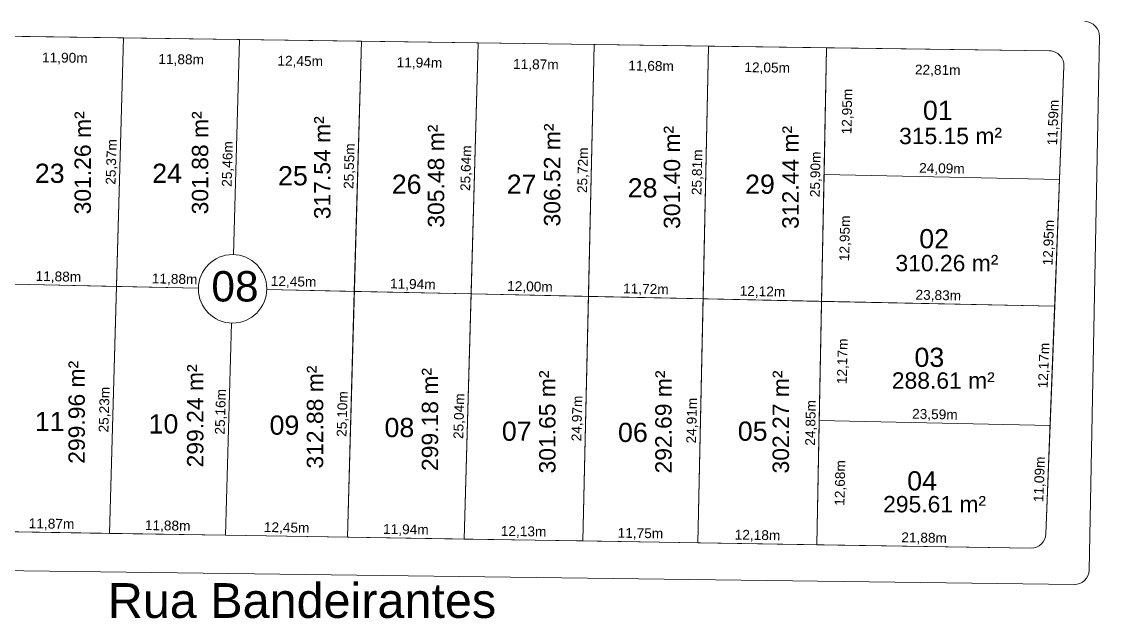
# Model space of a CAD drawing. Header units: metres. Extents: x 3808 to 8215, y 2374 to 6187.
# Drawn here: x 5116 to 5226.2, y 5502.5 to 5563.4 of the extents above; entities that cross this region are included whole.
import ezdxf
from ezdxf.enums import TextEntityAlignment as Align

# ---------------------------------------------------------------- set-up
doc = ezdxf.new("R2010")
doc.units = ezdxf.units.M
for name, color, linetype in [('Areas Lotes', 1, 'Continuous'), ('Calçada', 8, 'Continuous'), ('COTAS', 7, 'Continuous'), ('Lote', 7, 'Continuous'), ('Nome das Ruas', 7, 'Continuous'), ('Nº Lote', 7, 'Continuous'), ('Nº. quadra', 7, 'Continuous'), ('quadras', 7, 'Continuous')]:
    doc.layers.add(name, color=color, linetype=linetype)
doc.styles.add('Arial', font='arial.ttf')
doc.dimstyles.new('Copy(2) of ISO-25', dxfattribs={"dimtxt": 1, "dimasz": 2.5, "dimexe": 1.25, "dimexo": 0.625, "dimgap": 0.2, "dimtad": 1, "dimtoh": 1, "dimlfac": 1, "dimzin": 1, "dimtxsty": 'Arial', "dimblk": 'NONE', "dimcen": 0, "dimse1": 1, "dimse2": 1, "dimsd1": 1, "dimsd2": 1, "dimclrt": 256, "dimaunit": 1, "dimadec": 3, "dimazin": 0, "dimtfac": 1, "dimtmove": 0, "dimatfit": 3, "dimldrblk": 'NONE', "dimfxl": 1, "dimtolj": 1, "dimtzin": 0, "dimarcsym": 0})

# ---------------------------------------------------------------- blocks, each defined once
blk = doc.blocks.new('*D365')
at = {"layer": 'Defpoints', "color": 0, "linetype": 'Continuous', "transparency": 16777216}
for p in [(5197.33, 5510.03), (5197.33, 5510.03), (5219.21, 5509.68)]:
    blk.add_point(p, dxfattribs=at)
at = {"layer": 'COTAS', "linetype": 'Continuous', "lineweight": 5, "transparency": 16777216, "insert": (5208.29, 5510.66), "char_height": 1, "attachment_point": 5, "rotation": 359.0845, "style": 'Arial'}
blk.add_mtext('\\A1;21,88m', dxfattribs=at)
blk = doc.blocks.new('_None')
blk = doc.blocks.new('*D366')
at = {"layer": 'Defpoints', "color": 0, "linetype": 'Continuous', "transparency": 16777216}
for p in [(5185.15, 5510.23), (5185.15, 5510.23), (5197.33, 5510.03)]:
    blk.add_point(p, dxfattribs=at)
at = {"layer": 'COTAS', "linetype": 'Continuous', "lineweight": 5, "transparency": 16777216, "insert": (5191.26, 5510.93), "char_height": 1, "attachment_point": 5, "rotation": 359.0845, "style": 'Arial'}
blk.add_mtext('\\A1;12,18m', dxfattribs=at)
blk = doc.blocks.new('*D367')
at = {"layer": 'Defpoints', "color": 0, "linetype": 'Continuous', "transparency": 16777216}
for p in [(5173.4, 5510.42), (5173.4, 5510.42), (5185.15, 5510.23)]:
    blk.add_point(p, dxfattribs=at)
at = {"layer": 'COTAS', "linetype": 'Continuous', "lineweight": 5, "transparency": 16777216, "insert": (5179.29, 5511.12), "char_height": 1, "attachment_point": 5, "rotation": 359.0845, "style": 'Arial'}
blk.add_mtext('\\A1;11,75m', dxfattribs=at)
blk = doc.blocks.new('*D368')
at = {"layer": 'Defpoints', "color": 0, "linetype": 'Continuous', "transparency": 16777216}
for p in [(5161.28, 5510.61), (5161.28, 5510.61), (5173.4, 5510.42)]:
    blk.add_point(p, dxfattribs=at)
at = {"layer": 'COTAS', "linetype": 'Continuous', "lineweight": 5, "transparency": 16777216, "insert": (5167.35, 5511.31), "char_height": 1, "attachment_point": 5, "rotation": 359.0845, "style": 'Arial'}
blk.add_mtext('\\A1;12,13m', dxfattribs=at)
blk = doc.blocks.new('*D369')
at = {"layer": 'Defpoints', "color": 0, "linetype": 'Continuous', "transparency": 16777216}
for p in [(5149.34, 5510.8), (5149.34, 5510.8), (5161.28, 5510.61)]:
    blk.add_point(p, dxfattribs=at)
at = {"layer": 'COTAS', "linetype": 'Continuous', "lineweight": 5, "transparency": 16777216, "insert": (5155.32, 5511.51), "char_height": 1, "attachment_point": 5, "rotation": 359.0845, "style": 'Arial'}
blk.add_mtext('\\A1;11,94m', dxfattribs=at)
blk = doc.blocks.new('*D370')
at = {"layer": 'Defpoints', "color": 0, "linetype": 'Continuous', "transparency": 16777216}
for p in [(5136.89, 5511), (5136.89, 5511), (5149.34, 5510.8)]:
    blk.add_point(p, dxfattribs=at)
at = {"layer": 'COTAS', "linetype": 'Continuous', "lineweight": 5, "transparency": 16777216, "insert": (5143.13, 5511.7), "char_height": 1, "attachment_point": 5, "rotation": 359.0845, "style": 'Arial'}
blk.add_mtext('\\A1;12,45m', dxfattribs=at)
blk = doc.blocks.new('*D371')
at = {"layer": 'Defpoints', "color": 0, "linetype": 'Continuous', "transparency": 16777216}
for p in [(5125.02, 5511.19), (5125.02, 5511.19), (5136.89, 5511)]:
    blk.add_point(p, dxfattribs=at)
at = {"layer": 'COTAS', "linetype": 'Continuous', "lineweight": 5, "transparency": 16777216, "insert": (5130.97, 5511.9), "char_height": 1, "attachment_point": 5, "rotation": 359.0845, "style": 'Arial'}
blk.add_mtext('\\A1;11,88m', dxfattribs=at)
blk = doc.blocks.new('*D372')
at = {"layer": 'Defpoints', "color": 0, "linetype": 'Continuous', "transparency": 16777216}
for p in [(5113.15, 5511.38), (5113.15, 5511.38), (5125.02, 5511.19)]:
    blk.add_point(p, dxfattribs=at)
at = {"layer": 'COTAS', "linetype": 'Continuous', "lineweight": 5, "transparency": 16777216, "insert": (5119.1, 5512.09), "char_height": 1, "attachment_point": 5, "rotation": 359.0845, "style": 'Arial'}
blk.add_mtext('\\A1;11,87m', dxfattribs=at)
blk = doc.blocks.new('*D382')
at = {"layer": 'Defpoints', "color": 0, "linetype": 'Continuous', "transparency": 16777216}
for p in [(5114.54, 5561.94), (5126.45, 5561.77), (5126.4, 5558.78)]:
    blk.add_point(p, dxfattribs=at)
at = {"layer": 'COTAS', "linetype": 'Continuous', "lineweight": 5, "transparency": 16777216, "insert": (5120.46, 5559.66), "char_height": 1, "attachment_point": 5, "rotation": 359.2012, "style": 'Arial'}
blk.add_mtext('\\A1;11,90m', dxfattribs=at)
blk = doc.blocks.new('*D383')
at = {"layer": 'Defpoints', "color": 0, "linetype": 'Continuous', "transparency": 16777216}
for p in [(5126.45, 5561.77), (5138.32, 5561.61), (5138.28, 5558.61)]:
    blk.add_point(p, dxfattribs=at)
at = {"layer": 'COTAS', "linetype": 'Continuous', "lineweight": 5, "transparency": 16777216, "insert": (5132.35, 5559.5), "char_height": 1, "attachment_point": 5, "rotation": 359.2012, "style": 'Arial'}
blk.add_mtext('\\A1;11,88m', dxfattribs=at)
blk = doc.blocks.new('*D384')
at = {"layer": 'Defpoints', "color": 0, "linetype": 'Continuous', "transparency": 16777216}
for p in [(5138.32, 5561.61), (5150.77, 5561.43), (5150.73, 5558.44)]:
    blk.add_point(p, dxfattribs=at)
at = {"layer": 'COTAS', "linetype": 'Continuous', "lineweight": 5, "transparency": 16777216, "insert": (5144.52, 5559.33), "char_height": 1, "attachment_point": 5, "rotation": 359.2012, "style": 'Arial'}
blk.add_mtext('\\A1;12,45m', dxfattribs=at)
blk = doc.blocks.new('*D385')
at = {"layer": 'Defpoints', "color": 0, "linetype": 'Continuous', "transparency": 16777216}
for p in [(5150.77, 5561.43), (5162.71, 5561.27), (5162.66, 5558.27)]:
    blk.add_point(p, dxfattribs=at)
at = {"layer": 'COTAS', "linetype": 'Continuous', "lineweight": 5, "transparency": 16777216, "insert": (5156.71, 5559.16), "char_height": 1, "attachment_point": 5, "rotation": 359.2012, "style": 'Arial'}
blk.add_mtext('\\A1;11,94m', dxfattribs=at)
blk = doc.blocks.new('*D386')
at = {"layer": 'Defpoints', "color": 0, "linetype": 'Continuous', "transparency": 16777216}
for p in [(5162.71, 5561.27), (5174.58, 5561.1), (5174.53, 5558.11)]:
    blk.add_point(p, dxfattribs=at)
at = {"layer": 'COTAS', "linetype": 'Continuous', "lineweight": 5, "transparency": 16777216, "insert": (5168.61, 5558.99), "char_height": 1, "attachment_point": 5, "rotation": 359.2012, "style": 'Arial'}
blk.add_mtext('\\A1;11,87m', dxfattribs=at)
blk = doc.blocks.new('*D387')
at = {"layer": 'Defpoints', "color": 0, "linetype": 'Continuous', "transparency": 16777216}
for p in [(5174.58, 5561.1), (5186.25, 5560.94), (5186.21, 5557.95)]:
    blk.add_point(p, dxfattribs=at)
at = {"layer": 'COTAS', "linetype": 'Continuous', "lineweight": 5, "transparency": 16777216, "insert": (5180.38, 5558.83), "char_height": 1, "attachment_point": 5, "rotation": 359.2012, "style": 'Arial'}
blk.add_mtext('\\A1;11,68m', dxfattribs=at)
blk = doc.blocks.new('*D388')
at = {"layer": 'Defpoints', "color": 0, "linetype": 'Continuous', "transparency": 16777216}
for p in [(5186.25, 5560.94), (5198.3, 5560.77), (5198.26, 5557.78)]:
    blk.add_point(p, dxfattribs=at)
at = {"layer": 'COTAS', "linetype": 'Continuous', "lineweight": 5, "transparency": 16777216, "insert": (5192.25, 5558.66), "char_height": 1, "attachment_point": 5, "rotation": 359.2012, "style": 'Arial'}
blk.add_mtext('\\A1;12,05m', dxfattribs=at)
blk = doc.blocks.new('*D389')
at = {"layer": 'Defpoints', "color": 0, "linetype": 'Continuous', "transparency": 16777216}
for p in [(5198.3, 5560.77), (5221.11, 5560.45), (5221.07, 5557.46)]:
    blk.add_point(p, dxfattribs=at)
at = {"layer": 'COTAS', "linetype": 'Continuous', "lineweight": 5, "transparency": 16777216, "insert": (5209.68, 5558.42), "char_height": 1, "attachment_point": 5, "rotation": 359.2012, "style": 'Arial'}
blk.add_mtext('\\A1;22,81m', dxfattribs=at)
blk = doc.blocks.new('*D390')
at = {"layer": 'Defpoints', "color": 0, "linetype": 'Continuous', "transparency": 16777216}
for p in [(5198.06, 5547.82), (5198.06, 5547.82), (5222.14, 5547.31)]:
    blk.add_point(p, dxfattribs=at)
at = {"layer": 'COTAS', "linetype": 'Continuous', "lineweight": 5, "transparency": 16777216, "insert": (5210.11, 5548.37), "char_height": 1, "attachment_point": 5, "rotation": 358.7842, "style": 'Arial'}
blk.add_mtext('\\A1;24,09m', dxfattribs=at)
blk = doc.blocks.new('*D391')
at = {"layer": 'Defpoints', "color": 0, "linetype": 'Continuous', "transparency": 16777216}
for p in [(5197.81, 5534.88), (5197.81, 5534.88), (5221.64, 5534.37)]:
    blk.add_point(p, dxfattribs=at)
at = {"layer": 'COTAS', "linetype": 'Continuous', "lineweight": 5, "transparency": 16777216, "insert": (5209.74, 5535.42), "char_height": 1, "attachment_point": 5, "rotation": 358.7842, "style": 'Arial'}
blk.add_mtext('\\A1;23,83m', dxfattribs=at)
blk = doc.blocks.new('*D392')
at = {"layer": 'Defpoints', "color": 0, "linetype": 'Continuous', "transparency": 16777216}
for p in [(5197.58, 5522.71), (5197.58, 5522.71), (5221.17, 5522.21)]:
    blk.add_point(p, dxfattribs=at)
at = {"layer": 'COTAS', "linetype": 'Continuous', "lineweight": 5, "transparency": 16777216, "insert": (5209.39, 5523.26), "char_height": 1, "attachment_point": 5, "rotation": 358.7842, "style": 'Arial'}
blk.add_mtext('\\A1;23,59m', dxfattribs=at)
blk = doc.blocks.new('*D393')
at = {"layer": 'Defpoints', "color": 0, "linetype": 'Continuous', "transparency": 16777216}
for p in [(5221.17, 5522.21), (5221.17, 5522.21), (5220.74, 5511.13)]:
    blk.add_point(p, dxfattribs=at)
at = {"layer": 'COTAS', "linetype": 'Continuous', "lineweight": 5, "transparency": 16777216, "insert": (5220.15, 5516.7), "char_height": 1, "attachment_point": 5, "rotation": 87.7812, "style": 'Arial'}
blk.add_mtext('\\A1;11,09m', dxfattribs=at)
blk = doc.blocks.new('*D394')
at = {"layer": 'Defpoints', "color": 0, "linetype": 'Continuous', "transparency": 16777216}
for p in [(5221.64, 5534.37), (5221.64, 5534.37), (5221.17, 5522.21)]:
    blk.add_point(p, dxfattribs=at)
at = {"layer": 'COTAS', "linetype": 'Continuous', "lineweight": 5, "transparency": 16777216, "insert": (5220.6, 5528.32), "char_height": 1, "attachment_point": 5, "rotation": 87.7812, "style": 'Arial'}
blk.add_mtext('\\A1;12,17m', dxfattribs=at)
blk = doc.blocks.new('*D395')
at = {"layer": 'Defpoints', "color": 0, "linetype": 'Continuous', "transparency": 16777216}
for p in [(5222.14, 5547.31), (5222.14, 5547.31), (5221.64, 5534.37)]:
    blk.add_point(p, dxfattribs=at)
at = {"layer": 'COTAS', "linetype": 'Continuous', "lineweight": 5, "transparency": 16777216, "insert": (5221.09, 5540.87), "char_height": 1, "attachment_point": 5, "rotation": 87.7812, "style": 'Arial'}
blk.add_mtext('\\A1;12,95m', dxfattribs=at)
blk = doc.blocks.new('*D396')
at = {"layer": 'Defpoints', "color": 0, "linetype": 'Continuous', "transparency": 16777216}
for p in [(5222.59, 5558.89), (5222.59, 5558.89), (5222.14, 5547.31)]:
    blk.add_point(p, dxfattribs=at)
at = {"layer": 'COTAS', "linetype": 'Continuous', "lineweight": 5, "transparency": 16777216, "insert": (5221.56, 5553.13), "char_height": 1, "attachment_point": 5, "rotation": 87.7812, "style": 'Arial'}
blk.add_mtext('\\A1;11,59m', dxfattribs=at)
blk = doc.blocks.new('*D397')
at = {"layer": 'Defpoints', "color": 0, "linetype": 'Continuous', "transparency": 16777216}
for p in [(5185.69, 5535.13), (5185.69, 5535.13), (5197.81, 5534.88)]:
    blk.add_point(p, dxfattribs=at)
at = {"layer": 'COTAS', "linetype": 'Continuous', "lineweight": 5, "transparency": 16777216, "insert": (5191.77, 5535.81), "char_height": 1, "attachment_point": 5, "rotation": 358.7842, "style": 'Arial'}
blk.add_mtext('\\A1;12,12m', dxfattribs=at)
blk = doc.blocks.new('*D398')
at = {"layer": 'Defpoints', "color": 0, "linetype": 'Continuous', "transparency": 16777216}
for p in [(5173.98, 5535.38), (5173.98, 5535.38), (5185.69, 5535.13)]:
    blk.add_point(p, dxfattribs=at)
at = {"layer": 'COTAS', "linetype": 'Continuous', "lineweight": 5, "transparency": 16777216, "insert": (5179.85, 5536.06), "char_height": 1, "attachment_point": 5, "rotation": 358.7842, "style": 'Arial'}
blk.add_mtext('\\A1;11,72m', dxfattribs=at)
blk = doc.blocks.new('*D399')
at = {"layer": 'Defpoints', "color": 0, "linetype": 'Continuous', "transparency": 16777216}
for p in [(5161.98, 5535.64), (5161.98, 5535.64), (5173.98, 5535.38)]:
    blk.add_point(p, dxfattribs=at)
at = {"layer": 'COTAS', "linetype": 'Continuous', "lineweight": 5, "transparency": 16777216, "insert": (5168, 5536.31), "char_height": 1, "attachment_point": 5, "rotation": 358.7842, "style": 'Arial'}
blk.add_mtext('\\A1;12,00m', dxfattribs=at)
blk = doc.blocks.new('*D400')
at = {"layer": 'Defpoints', "color": 0, "linetype": 'Continuous', "transparency": 16777216}
for p in [(5150.05, 5535.89), (5150.05, 5535.89), (5161.98, 5535.64)]:
    blk.add_point(p, dxfattribs=at)
at = {"layer": 'COTAS', "linetype": 'Continuous', "lineweight": 5, "transparency": 16777216, "insert": (5156.03, 5536.56), "char_height": 1, "attachment_point": 5, "rotation": 358.7842, "style": 'Arial'}
blk.add_mtext('\\A1;11,94m', dxfattribs=at)
blk = doc.blocks.new('*D401')
at = {"layer": 'Defpoints', "color": 0, "linetype": 'Continuous', "transparency": 16777216}
for p in [(5137.6, 5536.15), (5137.6, 5536.15), (5150.05, 5535.89)]:
    blk.add_point(p, dxfattribs=at)
at = {"layer": 'COTAS', "linetype": 'Continuous', "lineweight": 5, "transparency": 16777216, "insert": (5143.84, 5536.82), "char_height": 1, "attachment_point": 5, "rotation": 358.7842, "style": 'Arial'}
blk.add_mtext('\\A1;12,45m', dxfattribs=at)
blk = doc.blocks.new('*D402')
at = {"layer": 'Defpoints', "color": 0, "linetype": 'Continuous', "transparency": 16777216}
for p in [(5125.73, 5536.41), (5125.73, 5536.41), (5137.6, 5536.15)]:
    blk.add_point(p, dxfattribs=at)
at = {"layer": 'COTAS', "linetype": 'Continuous', "lineweight": 5, "transparency": 16777216, "insert": (5131.68, 5537.08), "char_height": 1, "attachment_point": 5, "rotation": 358.7842, "style": 'Arial'}
blk.add_mtext('\\A1;11,88m', dxfattribs=at)
blk = doc.blocks.new('*D403')
at = {"layer": 'Defpoints', "color": 0, "linetype": 'Continuous', "transparency": 16777216}
for p in [(5113.85, 5536.66), (5113.85, 5536.66), (5125.73, 5536.41)]:
    blk.add_point(p, dxfattribs=at)
at = {"layer": 'COTAS', "linetype": 'Continuous', "lineweight": 5, "transparency": 16777216, "insert": (5119.8, 5537.33), "char_height": 1, "attachment_point": 5, "rotation": 358.7842, "style": 'Arial'}
blk.add_mtext('\\A1;11,88m', dxfattribs=at)
blk = doc.blocks.new('*D409')
at = {"layer": 'Defpoints', "color": 0, "linetype": 'Continuous', "transparency": 16777216}
for p in [(5186.25, 5560.94), (5185.69, 5535.13), (5185.69, 5535.13)]:
    blk.add_point(p, dxfattribs=at)
at = {"layer": 'COTAS', "linetype": 'Continuous', "lineweight": 5, "transparency": 16777216, "insert": (5185.17, 5548.05), "char_height": 1, "attachment_point": 5, "rotation": 88.7589, "style": 'Arial'}
blk.add_mtext('\\A1;25,81m', dxfattribs=at)
blk = doc.blocks.new('*D410')
at = {"layer": 'Defpoints', "color": 0, "linetype": 'Continuous', "transparency": 16777216}
for p in [(5185.69, 5535.13), (5185.15, 5510.23), (5185.15, 5510.23)]:
    blk.add_point(p, dxfattribs=at)
at = {"layer": 'COTAS', "linetype": 'Continuous', "lineweight": 5, "transparency": 16777216, "insert": (5184.62, 5522.7), "char_height": 1, "attachment_point": 5, "rotation": 88.7589, "style": 'Arial'}
blk.add_mtext('\\A1;24,91m', dxfattribs=at)
blk = doc.blocks.new('*D411')
at = {"layer": 'Defpoints', "color": 0, "linetype": 'Continuous', "transparency": 16777216}
for p in [(5173.98, 5535.38), (5173.4, 5510.42), (5173.4, 5510.42)]:
    blk.add_point(p, dxfattribs=at)
at = {"layer": 'COTAS', "linetype": 'Continuous', "lineweight": 5, "transparency": 16777216, "insert": (5172.89, 5522.92), "char_height": 1, "attachment_point": 5, "rotation": 88.6732, "style": 'Arial'}
blk.add_mtext('\\A1;24,97m', dxfattribs=at)
blk = doc.blocks.new('*D412')
at = {"layer": 'Defpoints', "color": 0, "linetype": 'Continuous', "transparency": 16777216}
for p in [(5174.58, 5561.1), (5174.58, 5561.1), (5173.98, 5535.38)]:
    blk.add_point(p, dxfattribs=at)
at = {"layer": 'COTAS', "linetype": 'Continuous', "lineweight": 5, "transparency": 16777216, "insert": (5173.48, 5548.26), "char_height": 1, "attachment_point": 5, "rotation": 88.6732, "style": 'Arial'}
blk.add_mtext('\\A1;25,72m', dxfattribs=at)
blk = doc.blocks.new('*D413')
at = {"layer": 'Defpoints', "color": 0, "linetype": 'Continuous', "transparency": 16777216}
for p in [(5162.71, 5561.27), (5162.71, 5561.27), (5161.98, 5535.64)]:
    blk.add_point(p, dxfattribs=at)
at = {"layer": 'COTAS', "linetype": 'Continuous', "lineweight": 5, "transparency": 16777216, "insert": (5161.54, 5548.47), "char_height": 1, "attachment_point": 5, "rotation": 88.3826, "style": 'Arial'}
blk.add_mtext('\\A1;25,64m', dxfattribs=at)
blk = doc.blocks.new('*D414')
at = {"layer": 'Defpoints', "color": 0, "linetype": 'Continuous', "transparency": 16777216}
for p in [(5161.98, 5535.64), (5161.28, 5510.61), (5161.28, 5510.61)]:
    blk.add_point(p, dxfattribs=at)
at = {"layer": 'COTAS', "linetype": 'Continuous', "lineweight": 5, "transparency": 16777216, "insert": (5160.83, 5523.15), "char_height": 1, "attachment_point": 5, "rotation": 88.3826, "style": 'Arial'}
blk.add_mtext('\\A1;25,04m', dxfattribs=at)
blk = doc.blocks.new('*D415')
at = {"layer": 'Defpoints', "color": 0, "linetype": 'Continuous', "transparency": 16777216}
for p in [(5150.05, 5535.89), (5149.34, 5510.8), (5149.34, 5510.8)]:
    blk.add_point(p, dxfattribs=at)
at = {"layer": 'COTAS', "linetype": 'Continuous', "lineweight": 5, "transparency": 16777216, "insert": (5148.9, 5523.37), "char_height": 1, "attachment_point": 5, "rotation": 88.3826, "style": 'Arial'}
blk.add_mtext('\\A1;25,10m', dxfattribs=at)
blk = doc.blocks.new('*D416')
at = {"layer": 'Defpoints', "color": 0, "linetype": 'Continuous', "transparency": 16777216}
for p in [(5150.77, 5561.43), (5150.77, 5561.43), (5150.05, 5535.89)]:
    blk.add_point(p, dxfattribs=at)
at = {"layer": 'COTAS', "linetype": 'Continuous', "lineweight": 5, "transparency": 16777216, "insert": (5149.61, 5548.68), "char_height": 1, "attachment_point": 5, "rotation": 88.3826, "style": 'Arial'}
blk.add_mtext('\\A1;25,55m', dxfattribs=at)
blk = doc.blocks.new('*D417')
at = {"layer": 'Defpoints', "color": 0, "linetype": 'Continuous', "transparency": 16777216}
for p in [(5138.32, 5561.61), (5138.32, 5561.61), (5137.6, 5536.15)]:
    blk.add_point(p, dxfattribs=at)
at = {"layer": 'COTAS', "linetype": 'Continuous', "lineweight": 5, "transparency": 16777216, "insert": (5137.16, 5548.9), "char_height": 1, "attachment_point": 5, "rotation": 88.3826, "style": 'Arial'}
blk.add_mtext('\\A1;25,46m', dxfattribs=at)
blk = doc.blocks.new('*D418')
at = {"layer": 'Defpoints', "color": 0, "linetype": 'Continuous', "transparency": 16777216}
for p in [(5137.6, 5536.15), (5136.89, 5511), (5136.89, 5511)]:
    blk.add_point(p, dxfattribs=at)
at = {"layer": 'COTAS', "linetype": 'Continuous', "lineweight": 5, "transparency": 16777216, "insert": (5136.45, 5523.6), "char_height": 1, "attachment_point": 5, "rotation": 88.3826, "style": 'Arial'}
blk.add_mtext('\\A1;25,16m', dxfattribs=at)
blk = doc.blocks.new('*D419')
at = {"layer": 'Defpoints', "color": 0, "linetype": 'Continuous', "transparency": 16777216}
for p in [(5125.73, 5536.41), (5125.02, 5511.19), (5125.02, 5511.19)]:
    blk.add_point(p, dxfattribs=at)
at = {"layer": 'COTAS', "linetype": 'Continuous', "lineweight": 5, "transparency": 16777216, "insert": (5124.57, 5523.82), "char_height": 1, "attachment_point": 5, "rotation": 88.3826, "style": 'Arial'}
blk.add_mtext('\\A1;25,23m', dxfattribs=at)
blk = doc.blocks.new('*D420')
at = {"layer": 'Defpoints', "color": 0, "linetype": 'Continuous', "transparency": 16777216}
for p in [(5126.45, 5561.77), (5126.45, 5561.77), (5125.73, 5536.41)]:
    blk.add_point(p, dxfattribs=at)
at = {"layer": 'COTAS', "linetype": 'Continuous', "lineweight": 5, "transparency": 16777216, "insert": (5125.29, 5549.11), "char_height": 1, "attachment_point": 5, "rotation": 88.3826, "style": 'Arial'}
blk.add_mtext('\\A1;25,37m', dxfattribs=at)
blk = doc.blocks.new('*D438')
at = {"layer": 'Defpoints', "color": 0, "linetype": 'Continuous', "transparency": 16777216}
for p in [(5198.3, 5560.77), (5198.06, 5547.82), (5201.18, 5547.76)]:
    blk.add_point(p, dxfattribs=at)
at = {"layer": 'COTAS', "linetype": 'Continuous', "lineweight": 5, "transparency": 16777216, "insert": (5200.5, 5554.25), "char_height": 1, "attachment_point": 5, "rotation": 88.9043, "style": 'Arial'}
blk.add_mtext('\\A1;12,95m', dxfattribs=at)
blk = doc.blocks.new('*D439')
at = {"layer": 'Defpoints', "color": 0, "linetype": 'Continuous', "transparency": 16777216}
for p in [(5198.06, 5547.82), (5197.81, 5534.88), (5200.93, 5534.82)]:
    blk.add_point(p, dxfattribs=at)
at = {"layer": 'COTAS', "linetype": 'Continuous', "lineweight": 5, "transparency": 16777216, "insert": (5200.26, 5541.31), "char_height": 1, "attachment_point": 5, "rotation": 88.9043, "style": 'Arial'}
blk.add_mtext('\\A1;12,95m', dxfattribs=at)
blk = doc.blocks.new('*D440')
at = {"layer": 'Defpoints', "color": 0, "linetype": 'Continuous', "transparency": 16777216}
for p in [(5197.81, 5534.88), (5197.58, 5522.71), (5200.7, 5522.65)]:
    blk.add_point(p, dxfattribs=at)
at = {"layer": 'COTAS', "linetype": 'Continuous', "lineweight": 5, "transparency": 16777216, "insert": (5200.02, 5528.75), "char_height": 1, "attachment_point": 5, "rotation": 88.9043, "style": 'Arial'}
blk.add_mtext('\\A1;12,17m', dxfattribs=at)
blk = doc.blocks.new('*D441')
at = {"layer": 'Defpoints', "color": 0, "linetype": 'Continuous', "transparency": 16777216}
for p in [(5197.58, 5522.71), (5197.33, 5510.03), (5200.46, 5509.97)]:
    blk.add_point(p, dxfattribs=at)
at = {"layer": 'COTAS', "linetype": 'Continuous', "lineweight": 5, "transparency": 16777216, "insert": (5199.78, 5516.33), "char_height": 1, "attachment_point": 5, "rotation": 88.9043, "style": 'Arial'}
blk.add_mtext('\\A1;12,68m', dxfattribs=at)
blk = doc.blocks.new('*D442')
at = {"layer": 'Defpoints', "color": 0, "linetype": 'Continuous', "transparency": 16777216}
for p in [(5197.81, 5534.88), (5197.81, 5534.88), (5197.33, 5510.03)]:
    blk.add_point(p, dxfattribs=at)
at = {"layer": 'COTAS', "linetype": 'Continuous', "lineweight": 5, "transparency": 16777216, "insert": (5196.77, 5522.47), "char_height": 1, "attachment_point": 5, "rotation": 88.9043, "style": 'Arial'}
blk.add_mtext('\\A1;24,85m', dxfattribs=at)
blk = doc.blocks.new('*D443')
at = {"layer": 'Defpoints', "color": 0, "linetype": 'Continuous', "transparency": 16777216}
for p in [(5198.3, 5560.77), (5197.81, 5534.88), (5197.81, 5534.88)]:
    blk.add_point(p, dxfattribs=at)
at = {"layer": 'COTAS', "linetype": 'Continuous', "lineweight": 5, "transparency": 16777216, "insert": (5197.26, 5547.84), "char_height": 1, "attachment_point": 5, "rotation": 88.9043, "style": 'Arial'}
blk.add_mtext('\\A1;25,90m', dxfattribs=at)

msp = doc.modelspace()

# ---------------------------------------------------------------- linework, layer by layer
at = {"layer": 'Calçada', "linetype": 'Continuous', "lineweight": 5}
for p, q in [((5226.211, 5561.911), (5225.147, 5507.441)), ((5039.628, 5508.386), (5223.627, 5505.971))]:
    msp.add_line(p, q, dxfattribs=at)
for centre, start, end in [((5224.711, 5561.941), 358.88114, 89.09706), ((5223.647, 5507.471), 269.24785, 358.88114)]:
    msp.add_arc(centre, 1.5, start, end, dxfattribs=at)
at = {"layer": 'Lote', "lineweight": 5}
for p, q in [((5125.017, 5511.19), (5126.445, 5561.771)), ((5137.702, 5539.649), (5138.322, 5561.606)), ((5149.342, 5510.801), (5150.771, 5561.432)), ((5161.276, 5510.611), (5162.706, 5561.266)), ((5174.576, 5561.1), (5173.402, 5510.417)), ((5185.155, 5510.229), (5186.253, 5560.938)), ((5198.305, 5560.77), (5197.334, 5510.034)), ((5222.138, 5547.313), (5198.057, 5547.824)), ((5134.108, 5536.229), (5041.943, 5538.185)), ((5221.637, 5534.371), (5141.098, 5536.081)), ((5136.893, 5511), (5137.505, 5532.661)), ((5221.165, 5522.208), (5197.577, 5522.708))]:
    msp.add_line(p, q, dxfattribs=at)
at = {"layer": 'Lote', "linetype": 'Continuous', "lineweight": 5, "flags": 128}
for points in [[(5125.729, 5536.407), (5126.445, 5561.771), (5114.544, 5561.937), (5113.847, 5536.659)], [(5162.706, 5561.266), (5150.771, 5561.432), (5150.05, 5535.891), (5161.983, 5535.637)], [(5173.981, 5535.383), (5174.576, 5561.1), (5162.706, 5561.266), (5161.983, 5535.637)], [(5186.253, 5560.938), (5174.576, 5561.1), (5173.981, 5535.383), (5185.694, 5535.134)], [(5185.694, 5535.134), (5197.81, 5534.877), (5198.305, 5560.77), (5186.253, 5560.938)], [(5221.637, 5534.371), (5222.138, 5547.313), (5198.057, 5547.824), (5197.81, 5534.877)], [(5113.15, 5511.38), (5125.017, 5511.19), (5125.729, 5536.407), (5113.847, 5536.659)], [(5149.342, 5510.801), (5161.276, 5510.611), (5161.983, 5535.637), (5150.05, 5535.891)], [(5173.981, 5535.383), (5161.983, 5535.637), (5161.276, 5510.611), (5173.402, 5510.417)], [(5185.694, 5535.134), (5173.981, 5535.383), (5173.402, 5510.417), (5185.155, 5510.229)], [(5185.155, 5510.229), (5197.334, 5510.034), (5197.81, 5534.877), (5185.694, 5535.134)], [(5221.165, 5522.208), (5221.637, 5534.371), (5197.81, 5534.877), (5197.577, 5522.708)]]:
    msp.add_lwpolyline(points, close=True, dxfattribs=at)
for points in [[(5137.702, 5539.649), (5138.322, 5561.606), (5126.445, 5561.771), (5125.729, 5536.407), (5134.108, 5536.229)], [(5141.098, 5536.081), (5150.05, 5535.891), (5150.771, 5561.432), (5138.322, 5561.606), (5137.702, 5539.649)], [(5134.108, 5536.229), (5125.729, 5536.407), (5125.017, 5511.19), (5136.893, 5511), (5137.505, 5532.661)], [(5137.505, 5532.661), (5136.893, 5511), (5149.342, 5510.801), (5150.05, 5535.891), (5141.098, 5536.081)]]:
    msp.add_lwpolyline(points, dxfattribs=at)
for points in [[(5222.138, 5547.313), (5222.587, 5558.894, 0.4214917), (5221.109, 5560.452), (5198.305, 5560.77), (5198.057, 5547.824)], [(5219.213, 5509.685, 0.4075664), (5220.736, 5511.127), (5221.165, 5522.208), (5197.577, 5522.708), (5197.334, 5510.034)]]:
    msp.add_lwpolyline(points, format="xyb", close=True, dxfattribs=at)
at = {"layer": 'Nº. quadra', "lineweight": 5}
msp.add_circle((5137.603, 5536.155), 3.496, dxfattribs=at)
at = {"layer": 'quadras', "lineweight": 5}
for p, q in [((5044.158, 5562.919), (5221.109, 5560.452)), ((5222.587, 5558.894), (5220.736, 5511.127)), ((5219.213, 5509.685), (5042.698, 5512.505))]:
    msp.add_line(p, q, dxfattribs=at)
for centre, start, end in [((5221.088, 5558.952), 357.78117, 89.20124), ((5219.237, 5511.185), 269.08453, 357.78117)]:
    msp.add_arc(centre, 1.5, start, end, dxfattribs=at)

# ---------------------------------------------------------------- texts
at = {"layer": 'Areas Lotes', "lineweight": 5, "style": 'Arial'}
for s, p in [('301.26 m²', (5123.121, 5543.757)), ('301.88 m²', (5135.117, 5543.757)), ('317.54 m²', (5147.608, 5543.262)), ('305.48 m²', (5159.233, 5542.397)), ('306.52 m²', (5171.105, 5542.521)), ('301.40 m²', (5183.348, 5542.274)), ('312.44 m²', (5195.468, 5542.274)), ('299.96 m²', (5122.503, 5518.294)), ('299.24 m²', (5134.622, 5517.923)), ('312.88 m²', (5146.866, 5517.8)), ('299.18 m²', (5158.614, 5517.553)), ('301.65 m²', (5170.61, 5517.305)), ('292.69 m²', (5182.482, 5517.305)), ('302.27 m²', (5194.478, 5517.305))]:
    msp.add_text(s, height=1.6726, rotation=90, dxfattribs=at).set_placement(p)
at = {"layer": 'Areas Lotes', "linetype": 'Continuous', "lineweight": 5, "style": 'Arial'}
for s, p in [('315.15 m²', (5205.732, 5550.926)), ('310.26 m²', (5205.361, 5537.947)), ('288.61 m²', (5204.99, 5525.958)), ('295.61 m²', (5204.102, 5513.333))]:
    msp.add_text(s, height=1.6726, dxfattribs=at).set_placement(p)
at = {"layer": 'Nome das Ruas', "lineweight": 5, "style": 'Arial'}
msp.add_text('Rua Bandeirantes', height=3.55, dxfattribs=at).set_placement((5124.853, 5502.556, 165.916))
at = {"layer": 'Nº Lote', "linetype": 'Continuous', "lineweight": 5, "style": 'Arial'}
for s, p in [('01', (5209.689, 5553.398)), ('23', (5118.916, 5546.971)), ('24', (5130.912, 5546.971)), ('25', (5143.774, 5546.723)), ('26', (5155.399, 5545.858)), ('27', (5167.147, 5545.858)), ('28', (5179.514, 5545.487)), ('29', (5191.51, 5545.858)), ('02', (5209.318, 5540.296)), ('03', (5208.824, 5528.183)), ('11', (5118.916, 5521.632)), ('10', (5130.541, 5521.384)), ('09', (5142.908, 5521.261)), ('08', (5154.657, 5521.014)), ('07', (5166.653, 5520.643)), ('06', (5178.525, 5520.519)), ('05', (5190.768, 5520.643)), ('04', (5208.082, 5515.575))]:
    msp.add_text(s, height=1.96, dxfattribs=at).set_placement(p, align=Align.CENTER)
at = {"layer": 'Nº. quadra', "lineweight": 5, "style": 'Arial'}
msp.add_text('08', height=3.1039, dxfattribs=at).set_placement((5135.439, 5534.861))

# ---------------------------------------------------------------- dimensions: what is measured, and where the dimension line sits
at = {"layer": 'COTAS', "linetype": 'Continuous', "lineweight": 5}
for base, p1, p2, angle, picture, middle in [((5126.403, 5558.78), (5114.544, 5561.937), (5126.445, 5561.771), 179.20124, '*D382', (5120.464, 5559.664)), ((5138.28, 5558.615), (5126.445, 5561.771), (5138.322, 5561.606), 179.20124, '*D383', (5132.353, 5559.498)), ((5150.73, 5558.441), (5138.322, 5561.606), (5150.771, 5561.432), 179.20124, '*D384', (5144.516, 5559.329)), ((5162.665, 5558.275), (5150.771, 5561.432), (5162.706, 5561.266), 179.20124, '*D385', (5156.708, 5559.159)), ((5174.535, 5558.109), (5162.706, 5561.266), (5174.576, 5561.1), 179.20124, '*D386', (5168.611, 5558.993)), ((5186.212, 5557.946), (5174.576, 5561.1), (5186.253, 5560.938), 179.20124, '*D387', (5180.384, 5558.829)), ((5198.263, 5557.778), (5186.253, 5560.938), (5198.305, 5560.77), 179.20124, '*D388', (5192.249, 5558.663)), ((5221.067, 5557.46), (5198.305, 5560.77), (5221.109, 5560.452), 179.20124, '*D389', (5209.676, 5558.42)), ((5222.587, 5558.894), (5222.138, 5547.313), (5222.587, 5558.894), 267.78117, '*D396', (5221.562, 5553.134)), ((5200.934, 5534.817), (5198.057, 5547.824), (5197.81, 5534.877), 88.90428, '*D439', (5200.257, 5541.306)), ((5222.138, 5547.313), (5221.637, 5534.371), (5222.138, 5547.313), 267.78117, '*D395', (5221.087, 5540.873)), ((5113.847, 5536.659), (5125.729, 5536.407), (5113.847, 5536.659), 358.78424, '*D403', (5119.805, 5537.334)), ((5125.729, 5536.407), (5137.603, 5536.155), (5125.729, 5536.407), 358.78424, '*D402', (5131.683, 5537.081)), ((5137.603, 5536.155), (5150.05, 5535.891), (5137.603, 5536.155), 358.78424, '*D401', (5143.844, 5536.823)), ((5150.05, 5535.891), (5161.983, 5535.637), (5150.05, 5535.891), 358.78424, '*D400', (5156.033, 5536.565)), ((5161.983, 5535.637), (5173.981, 5535.383), (5161.983, 5535.637), 358.78424, '*D399', (5167.999, 5536.311)), ((5173.981, 5535.383), (5185.694, 5535.134), (5173.981, 5535.383), 358.78424, '*D398', (5179.855, 5536.059)), ((5185.694, 5535.134), (5197.81, 5534.877), (5185.694, 5535.134), 358.78424, '*D397', (5191.769, 5535.806)), ((5200.701, 5522.648), (5197.81, 5534.877), (5197.577, 5522.708), 88.90428, '*D440', (5200.016, 5528.748)), ((5221.637, 5534.371), (5221.165, 5522.208), (5221.637, 5534.371), 267.78117, '*D394', (5220.601, 5528.32)), ((5200.458, 5509.975), (5197.577, 5522.708), (5197.334, 5510.034), 88.90428, '*D441', (5199.779, 5516.327)), ((5113.15, 5511.38), (5125.017, 5511.19), (5113.15, 5511.38), 359.08453, '*D372', (5119.096, 5512.086)), ((5125.017, 5511.19), (5136.893, 5511), (5125.017, 5511.19), 359.08453, '*D371', (5130.968, 5511.896)), ((5136.893, 5511), (5149.342, 5510.801), (5136.893, 5511), 359.08453, '*D370', (5143.13, 5511.702)), ((5149.342, 5510.801), (5161.276, 5510.611), (5149.342, 5510.801), 359.08453, '*D369', (5155.322, 5511.507)), ((5161.276, 5510.611), (5173.402, 5510.417), (5161.276, 5510.611), 359.08453, '*D368', (5167.352, 5511.315)), ((5173.402, 5510.417), (5185.155, 5510.229), (5173.402, 5510.417), 359.08453, '*D367', (5179.291, 5511.124)), ((5185.155, 5510.229), (5197.334, 5510.034), (5185.155, 5510.229), 359.08453, '*D366', (5191.257, 5510.933))]:
    dim = msp.add_linear_dim(base=base, p1=p1, p2=p2, angle=angle, dimstyle='Copy(2) of ISO-25', override={"dimpost": 'm', "dimtmove": 1}, dxfattribs=at)
    dim.commit()
    dim.dimension.update_dxf_attribs({"geometry": picture, "text_midpoint": middle})
for p1, p2, distance, picture, middle in [((5125.729, 5536.407), (5126.445, 5561.771), 0, '*D420', (5125.286, 5549.112)), ((5137.603, 5536.155), (5138.322, 5561.606), 0, '*D417', (5137.162, 5548.903)), ((5150.05, 5535.891), (5150.771, 5561.432), 0, '*D416', (5149.61, 5548.684)), ((5161.983, 5535.637), (5162.706, 5561.266), 0, '*D413', (5161.544, 5548.474)), ((5173.981, 5535.383), (5174.576, 5561.1), 0, '*D412', (5173.478, 5548.26)), ((5186.253, 5560.938), (5185.694, 5535.134), 0, '*D409', (5185.173, 5548.053)), ((5198.305, 5560.77), (5197.81, 5534.877), 0, '*D443', (5197.256, 5547.839)), ((5198.305, 5560.77), (5198.057, 5547.824), 3.124, '*D438', (5200.504, 5554.252)), ((5222.138, 5547.313), (5198.057, 5547.824), 0, '*D390', (5210.115, 5548.369)), ((5125.729, 5536.407), (5125.017, 5511.19), 0, '*D419', (5124.572, 5523.821)), ((5137.6032, 5536.1547), (5136.893, 5511.0003), 0, '*D418', (5136.4475, 5523.6001)), ((5150.05, 5535.891), (5149.342, 5510.801), 0, '*D415', (5148.895, 5523.369)), ((5161.983, 5535.637), (5161.276, 5510.611), 0, '*D414', (5160.829, 5523.147)), ((5173.981, 5535.383), (5173.402, 5510.417), 0, '*D411', (5172.891, 5522.918)), ((5221.637, 5534.371), (5197.81, 5534.877), 0, '*D391', (5209.74, 5535.425)), ((5185.694, 5535.134), (5185.155, 5510.229), 0, '*D410', (5184.624, 5522.699)), ((5197.334, 5510.034), (5197.81, 5534.877), 0, '*D442', (5196.771, 5522.471)), ((5221.165, 5522.208), (5197.577, 5522.708), 0, '*D392', (5209.388, 5523.259)), ((5220.736, 5511.127), (5221.165, 5522.208), 0, '*D393', (5220.15, 5516.698)), ((5219.213, 5509.685), (5197.334, 5510.034), 0, '*D365', (5208.287, 5510.661))]:
    dim = msp.add_aligned_dim(p1=p1, p2=p2, distance=distance, dimstyle='Copy(2) of ISO-25', override={"dimpost": 'm'}, dxfattribs=at)
    dim.commit()
    dim.dimension.update_dxf_attribs({"geometry": picture, "text_midpoint": middle})

doc.saveas('drawing.dxf')
